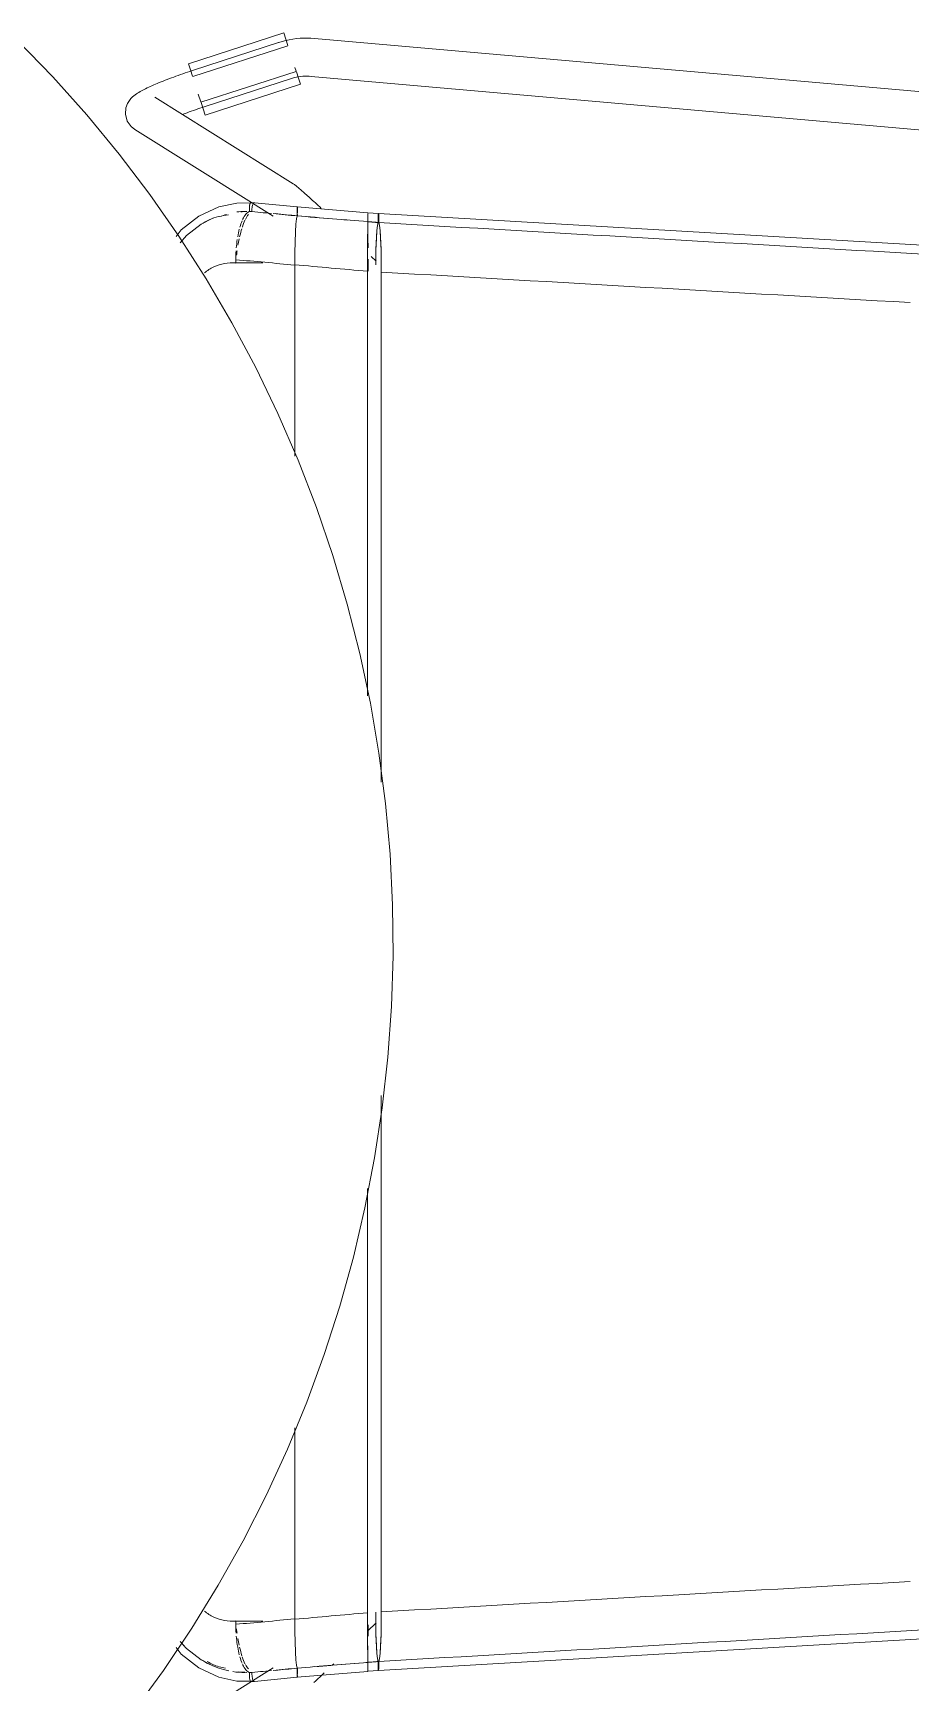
# Model space of a CAD drawing. Header units: millimetres. Extents: x 155927 to 295199, y -4084 to 97293.
# Drawn here: x 227939 to 228215, y 23719 to 24238 of the extents above; entities that cross this region are included whole.
import ezdxf

# ---------------------------------------------------------------- set-up
doc = ezdxf.new("R2010")
doc.units = ezdxf.units.MM
doc.header["$MEASUREMENT"] = 0
doc.layers.add('I-FURN', color=8, linetype='CONTINUOUS', lineweight=9)

msp = doc.modelspace()

# ---------------------------------------------------------------- linework, layer by layer
at = {"layer": 'I-FURN'}
for p, q in [((227988.18, 24228.31), (228018.18, 24238)), ((228018.18, 24238), (228018.81, 24236.04)), ((228018.81, 24236.04), (228019.45, 24234.07)), ((228021.03, 24236.06), (228019.91, 24235.87)), ((228022.17, 24236.21), (228021.03, 24236.06)), ((228023.3, 24236.32), (228022.17, 24236.21)), ((228024.44, 24236.38), (228023.3, 24236.32)), ((228025.58, 24236.39), (228024.44, 24236.38)), ((228026.73, 24236.36), (228025.58, 24236.39)), ((228027.87, 24236.28), (228026.73, 24236.36)), ((228471.19, 24197.33), (228027.87, 24236.28)), ((227945.47, 24224.15), (227934.34, 24235.65)), ((227989.48, 24224.27), (228019.49, 24233.95)), ((228016.54, 24235), (227989.73, 24226.28)), ((228016.59, 24235.01), (228016.54, 24235)), ((228017.69, 24235.34), (228016.59, 24235.01)), ((228018.79, 24235.63), (228017.69, 24235.34)), ((228019.91, 24235.87), (228018.79, 24235.63)), ((227987.07, 24225.4), (227987.8, 24225.64)), ((227987.8, 24225.64), (227988.54, 24225.89)), ((227988.81, 24226.36), (227988.18, 24228.31)), ((227988.54, 24225.89), (227989.28, 24226.14)), ((227989.44, 24224.38), (227988.81, 24226.36)), ((227989.28, 24226.14), (227989.73, 24226.28)), ((228022.09, 24225.88), (227992.09, 24216.2)), ((228021.69, 24227.15), (228022.06, 24225.98)), ((228022.13, 24225.77), (228022.77, 24223.79)), ((227956.13, 24212.22), (227945.47, 24224.15)), ((227974.19, 24220.22), (227974.65, 24220.45)), ((227974.65, 24220.45), (227975.12, 24220.68)), ((227975.12, 24220.68), (227975.62, 24220.91)), ((227975.62, 24220.91), (227976.13, 24221.15)), ((227976.13, 24221.15), (227976.65, 24221.39)), ((227976.65, 24221.39), (227977.2, 24221.63)), ((227977.2, 24221.63), (227977.76, 24221.87)), ((227977.76, 24221.87), (227978.34, 24222.11)), ((227978.34, 24222.11), (227978.93, 24222.36)), ((227978.93, 24222.36), (227979.54, 24222.61)), ((227979.54, 24222.61), (227980.17, 24222.86)), ((227980.17, 24222.86), (227980.81, 24223.11)), ((227980.81, 24223.11), (227981.46, 24223.37)), ((227981.46, 24223.37), (227982.13, 24223.62)), ((227982.13, 24223.62), (227982.81, 24223.88)), ((227982.81, 24223.88), (227983.49, 24224.13)), ((227983.49, 24224.13), (227984.19, 24224.38)), ((227984.19, 24224.38), (227984.9, 24224.64)), ((227984.9, 24224.64), (227985.62, 24224.89)), ((227985.62, 24224.89), (227986.34, 24225.14)), ((227986.34, 24225.14), (227987.07, 24225.4)), ((227993.39, 24212.15), (228023.4, 24221.84)), ((227993.44, 24214.87), (228020.25, 24223.58)), ((228020.25, 24223.58), (228020.89, 24223.78)), ((228020.89, 24223.78), (228021.53, 24223.94)), ((228021.53, 24223.94), (228022.17, 24224.08)), ((228022.17, 24224.08), (228022.83, 24224.2)), ((228022.77, 24223.79), (228023.4, 24221.84)), ((228022.83, 24224.2), (228023.48, 24224.29)), ((228023.48, 24224.29), (228024.14, 24224.35)), ((228024.14, 24224.35), (228024.8, 24224.38)), ((228024.8, 24224.38), (228025.46, 24224.39)), ((228025.46, 24224.39), (228026.13, 24224.38)), ((228026.13, 24224.38), (228026.79, 24224.33)), ((228026.79, 24224.33), (228026.82, 24224.33)), ((228026.82, 24224.33), (228451.32, 24187.03)), ((227968.45, 24214.45), (227968.97, 24215.83)), ((227968.97, 24215.83), (227969.54, 24216.75)), ((227969.54, 24216.75), (227970.05, 24217.37)), ((227970.05, 24217.37), (227970.52, 24217.84)), ((227970.52, 24217.84), (227970.95, 24218.21)), ((227970.95, 24218.21), (227971.35, 24218.52)), ((227971.35, 24218.52), (227971.74, 24218.8)), ((227971.74, 24218.8), (227972.13, 24219.05)), ((227972.13, 24219.05), (227972.52, 24219.3)), ((227972.52, 24219.3), (227972.92, 24219.53)), ((227972.92, 24219.53), (227973.33, 24219.76)), ((227973.33, 24219.76), (227973.75, 24219.99)), ((227973.75, 24219.99), (227974.19, 24220.22)), ((228021.16, 24190.49), (227977.58, 24217.79)), ((227991.25, 24218.77), (227992.06, 24216.29)), ((227992.76, 24214.11), (227992.13, 24216.08)), ((227966.31, 24199.88), (227956.13, 24212.22)), ((227968.27, 24212.48), (227968.45, 24214.45)), ((227968.86, 24210.25), (227968.27, 24212.48)), ((227970.08, 24208.52), (227968.86, 24210.25)), ((227986.46, 24212.43), (227987.09, 24212.66)), ((227987.09, 24212.66), (227987.72, 24212.9)), ((227987.72, 24212.9), (227988.37, 24213.13)), ((227988.37, 24213.13), (227989.03, 24213.37)), ((227989.03, 24213.37), (227989.69, 24213.61)), ((227989.69, 24213.61), (227990.37, 24213.84)), ((227990.37, 24213.84), (227991.05, 24214.07)), ((227991.05, 24214.07), (227991.73, 24214.31)), ((227991.73, 24214.31), (227992.42, 24214.54)), ((227992.42, 24214.54), (227993.11, 24214.76)), ((227993.39, 24212.15), (227992.76, 24214.11)), ((227993.11, 24214.76), (227993.44, 24214.87)), ((227970.08, 24208.52), (227971.21, 24207.63)), ((227971.21, 24207.63), (228007.97, 24184.59)), ((227975.98, 24187.13), (227966.31, 24199.88)), ((228021.16, 24190.49), (228021.49, 24190.27)), ((228021.49, 24190.27), (228021.74, 24190.09)), ((228021.74, 24190.09), (228021.97, 24189.92)), ((228021.97, 24189.92), (228022.19, 24189.74)), ((228022.19, 24189.74), (228022.42, 24189.56)), ((228022.42, 24189.56), (228022.65, 24189.37)), ((228022.65, 24189.37), (228022.89, 24189.17)), ((228022.89, 24189.17), (228023.14, 24188.96)), ((227985.13, 24174.01), (227975.98, 24187.13)), ((227997.72, 24183.24), (228003.37, 24184.45)), ((228003.37, 24184.45), (228008.83, 24184.54)), ((228022.43, 24183.24), (228007.94, 24184.66)), ((228008.34, 24184.36), (228014.79, 24180.32)), ((228023.14, 24188.96), (228023.41, 24188.73)), ((228023.41, 24188.73), (228023.69, 24188.49)), ((228023.69, 24188.49), (228023.98, 24188.23)), ((228023.98, 24188.23), (228024.29, 24187.96)), ((228024.29, 24187.96), (228024.61, 24187.67)), ((228024.61, 24187.67), (228024.95, 24187.37)), ((228024.95, 24187.37), (228025.3, 24187.05)), ((228025.3, 24187.05), (228025.67, 24186.72)), ((228025.67, 24186.72), (228026.04, 24186.38)), ((228026.04, 24186.38), (228026.43, 24186.02)), ((228026.43, 24186.02), (228026.84, 24185.65)), ((228026.84, 24185.65), (228027.25, 24185.27)), ((228027.25, 24185.27), (228027.67, 24184.88)), ((228027.67, 24184.88), (228028.11, 24184.48)), ((228028.11, 24184.48), (228028.55, 24184.07)), ((228028.55, 24184.07), (228029.01, 24183.64)), ((227985.88, 24176), (227991.41, 24180.34)), ((227991.41, 24180.34), (227997.72, 24183.24)), ((227992.12, 24177.76), (227995.8, 24179.67)), ((228021.97, 24177.78), (228022.14, 24179.5)), ((228022.14, 24179.5), (228021.97, 24177.76)), ((228022.14, 24179.5), (228022.34, 24180.39)), ((228022.34, 24180.39), (228022.14, 24179.5)), ((228022.34, 24182.3), (228022.33, 24181.85)), ((228022.33, 24181.84), (228022.34, 24182.3)), ((228022.33, 24181.85), (228022.33, 24181.36)), ((228022.33, 24181.35), (228022.33, 24181.84)), ((228022.33, 24181.36), (228022.33, 24180.86)), ((228022.33, 24180.86), (228022.33, 24181.35)), ((228022.33, 24180.86), (228022.34, 24180.39)), ((228022.34, 24180.39), (228022.33, 24180.86)), ((228022.36, 24182.69), (228022.34, 24182.3)), ((228022.34, 24182.3), (228022.36, 24182.68)), ((228022.38, 24182.98), (228022.36, 24182.69)), ((228022.36, 24182.68), (228022.38, 24182.98)), ((228022.4, 24183.17), (228022.38, 24182.98)), ((228022.4, 24183.17), (228022.43, 24183.24)), ((228022.43, 24183.24), (228022.4, 24183.17)), ((228044.63, 24181.41), (228022.43, 24183.24)), ((228022.46, 24183.18), (228022.43, 24183.24)), ((228022.43, 24183.24), (228022.46, 24183.17)), ((228022.48, 24182.99), (228022.46, 24183.18)), ((228022.46, 24183.17), (228022.48, 24182.99)), ((228022.5, 24182.7), (228022.48, 24182.99)), ((228022.48, 24182.99), (228022.5, 24182.69)), ((228022.52, 24182.31), (228022.5, 24182.7)), ((228022.5, 24182.69), (228022.52, 24182.31)), ((228022.53, 24181.86), (228022.52, 24182.31)), ((228022.52, 24182.31), (228022.53, 24181.86)), ((228022.52, 24180.4), (228022.53, 24180.87)), ((228022.53, 24180.87), (228022.52, 24180.4)), ((228022.53, 24181.37), (228022.53, 24181.86)), ((228022.53, 24181.86), (228022.53, 24181.37)), ((228029.01, 24183.64), (228029.47, 24183.21)), ((228029.47, 24183.21), (228029.94, 24182.77)), ((228044.63, 24180.87), (228044.62, 24180.48)), ((228044.62, 24180.48), (228044.63, 24180.86)), ((228044.62, 24180.03), (228044.62, 24180.48)), ((228044.62, 24180.48), (228044.62, 24180.03)), ((228044.62, 24179.54), (228044.62, 24180.03)), ((228044.62, 24180.03), (228044.62, 24179.54)), ((228044.62, 24179.04), (228044.62, 24179.54)), ((228044.62, 24179.54), (228044.62, 24179.05)), ((228044.62, 24179.05), (228044.62, 24178.57)), ((228044.62, 24178.57), (228044.62, 24179.04)), ((228044.63, 24181.41), (228047.99, 24181.14)), ((228044.63, 24181.34), (228044.63, 24181.41)), ((228044.63, 24181.41), (228044.63, 24181.34)), ((228044.63, 24181.35), (228044.63, 24181.41)), ((228044.63, 24181.41), (228044.63, 24181.35)), ((228044.63, 24180.86), (228044.63, 24181.16)), ((228044.63, 24181.16), (228044.63, 24180.87)), ((228044.64, 24180.86), (228044.64, 24180.47)), ((228044.64, 24180.48), (228044.64, 24180.86)), ((228044.64, 24180.03), (228044.64, 24180.48)), ((228044.64, 24180.47), (228044.64, 24180.02)), ((228044.64, 24179.54), (228044.64, 24180.03)), ((228044.64, 24180.02), (228044.64, 24179.53)), ((228044.64, 24179.04), (228044.64, 24179.54)), ((228044.64, 24179.53), (228044.64, 24179.04)), ((228044.64, 24179.04), (228044.64, 24178.57)), ((228044.64, 24178.57), (228044.64, 24179.04)), ((228047.89, 24180.2), (228047.88, 24179.75)), ((228047.88, 24179.75), (228047.88, 24179.26)), ((228047.88, 24179.26), (228047.88, 24178.76)), ((228047.91, 24180.59), (228047.89, 24180.2)), ((228047.94, 24180.88), (228047.91, 24180.59)), ((228047.96, 24181.07), (228047.94, 24180.88)), ((228047.99, 24181.14), (228047.96, 24181.07)), ((228379.9, 24161.85), (228047.99, 24181.14)), ((228048.02, 24181.07), (228047.99, 24181.14)), ((228048.04, 24180.88), (228048.02, 24181.07)), ((228048.07, 24180.59), (228048.04, 24180.88)), ((228048.08, 24180.21), (228048.07, 24180.59)), ((228048.1, 24179.76), (228048.08, 24180.21)), ((228048.1, 24179.27), (228048.1, 24179.76)), ((228048.1, 24178.77), (228048.1, 24179.27)), ((227984.24, 24173.95), (227985.88, 24176)), ((227993.76, 24160.54), (227985.13, 24174.01)), ((227985.58, 24171.92), (227987.54, 24174.27)), ((227987.54, 24174.27), (227992.12, 24177.76)), ((228021.7, 24172.25), (228021.81, 24175.29)), ((228021.81, 24175.28), (228021.7, 24172.19)), ((228021.97, 24177.76), (228021.81, 24175.28)), ((228021.82, 24175.33), (228021.97, 24177.77)), ((228044.58, 24173.44), (228044.59, 24175.94)), ((228044.59, 24175.94), (228044.58, 24173.44)), ((228044.61, 24177.69), (228044.59, 24175.94)), ((228044.59, 24175.94), (228044.61, 24177.68)), ((228044.61, 24177.68), (228044.62, 24178.57)), ((228044.62, 24178.57), (228044.61, 24177.69)), ((228044.65, 24177.67), (228044.67, 24175.92)), ((228044.67, 24175.92), (228044.65, 24177.67)), ((228044.67, 24175.92), (228044.68, 24173.42)), ((228044.68, 24173.42), (228044.67, 24175.92)), ((228047.49, 24175.64), (228047.33, 24173.15)), ((228047.68, 24177.39), (228047.49, 24175.64)), ((228047.89, 24178.3), (228047.68, 24177.39)), ((228047.88, 24178.76), (228047.89, 24178.3)), ((228048.09, 24178.3), (228048.1, 24178.77)), ((228048.3, 24177.41), (228048.09, 24178.3)), ((228048.49, 24175.66), (228048.3, 24177.41)), ((228048.66, 24173.16), (228048.49, 24175.66)), ((228021.63, 24168.65), (228021.6, 24164.89)), ((228021.6, 24165.01), (228021.63, 24168.65)), ((228021.63, 24168.75), (228021.7, 24172.19)), ((228021.7, 24172.19), (228021.63, 24168.75)), ((228044.58, 24173.44), (228044.57, 24170.3)), ((228044.57, 24170.3), (228044.58, 24173.43)), ((228044.57, 24166.74), (228044.57, 24170.3)), ((228044.57, 24170.3), (228044.57, 24166.74)), ((228044.68, 24173.42), (228044.69, 24170.29)), ((228044.69, 24170.3), (228044.68, 24173.42)), ((228047.2, 24170.03), (228047.12, 24166.48)), ((228047.33, 24173.15), (228047.2, 24170.03)), ((228048.78, 24170.03), (228048.66, 24173.16)), ((228048.86, 24166.47), (228048.78, 24170.03)), ((228011.56, 24165.6), (228001.81, 24165.6)), ((228003.05, 24165.54), (228003.05, 24166.59)), ((228021.6, 24164.98), (228021.6, 24165.01)), ((228021.6, 24164.89), (228021.6, 24104.77)), ((228021.6, 24104.77), (228021.6, 24164.89)), ((228044.57, 24166.74), (228044.57, 24162.95)), ((228044.57, 24162.95), (228044.57, 24166.73)), ((228044.69, 24166.74), (228044.69, 24162.96)), ((228044.69, 24162.96), (228044.69, 24166.74)), ((228047.24, 24166.17), (228045.71, 24167.65)), ((228047.12, 24166.48), (228047.11, 24165)), ((228048.88, 24162.68), (228048.86, 24166.47)), ((228001.83, 24146.73), (227993.76, 24160.54)), ((228044.57, 24029.22), (228044.57, 24162.95)), ((228044.57, 24162.95), (228044.57, 24029.22)), ((228048.88, 24002.11), (228048.88, 24162.68)), ((228048.88, 24162.68), (228048.88, 24002.11)), ((228009.35, 24132.6), (228001.83, 24146.73)), ((228016.3, 24118.19), (228009.35, 24132.6)), ((228022.66, 24103.51), (228016.3, 24118.19)), ((228028.44, 24088.59), (228022.66, 24103.51)), ((228033.61, 24073.45), (228028.44, 24088.59)), ((228038.17, 24058.12), (228033.61, 24073.45)), ((228042.12, 24042.61), (228038.17, 24058.12)), ((228045.44, 24026.96), (228042.12, 24042.61)), ((228048.14, 24011.19), (228045.44, 24026.96)), ((228050.2, 23995.33), (228048.14, 24011.19)), ((228051.62, 23979.39), (228050.2, 23995.33)), ((228052.41, 23963.41), (228051.62, 23979.39)), ((228052.56, 23947.41), (228052.41, 23963.41)), ((228052.06, 23931.42), (228052.56, 23947.41)), ((228050.93, 23915.46), (228052.06, 23931.42)), ((228049.16, 23899.56), (228050.93, 23915.46)), ((228046.76, 23883.75), (228049.16, 23899.56)), ((228048.88, 23740.78), (228048.88, 23903.38)), ((228048.88, 23903.38), (228048.88, 23740.78)), ((228043.73, 23868.04), (228046.76, 23883.75)), ((228044.57, 23740.52), (228044.57, 23874.15)), ((228044.57, 23874.15), (228044.57, 23740.52)), ((228040.07, 23852.46), (228043.73, 23868.04)), ((228035.79, 23837.05), (228040.07, 23852.46)), ((228030.89, 23821.81), (228035.79, 23837.05)), ((228025.4, 23806.79), (228030.89, 23821.81)), ((228019.3, 23792), (228025.4, 23806.79)), ((228021.6, 23798.69), (228021.6, 23738.57)), ((228021.6, 23738.57), (228021.6, 23798.69)), ((228012.62, 23777.46), (228019.3, 23792)), ((228005.36, 23763.2), (228012.62, 23777.46)), ((227997.54, 23749.24), (228005.36, 23763.2)), ((227989.17, 23735.61), (227997.54, 23749.24)), ((228001.81, 23737.87), (228011.56, 23737.87)), ((228003.05, 23736.88), (228003.05, 23737.92)), ((228021.6, 23738.57), (228021.63, 23734.81)), ((228021.63, 23734.81), (228021.6, 23738.45)), ((228044.57, 23736.73), (228044.57, 23740.52)), ((228044.57, 23740.52), (228044.57, 23736.73)), ((228047.1, 23740.67), (228047.12, 23736.99)), ((228379.9, 23741.61), (228047.99, 23722.33)), ((228048.86, 23737), (228048.88, 23740.78)), ((227980.26, 23722.32), (227989.17, 23735.61)), ((228021.7, 23731.28), (228021.63, 23734.72)), ((228021.63, 23734.71), (228021.7, 23731.28)), ((228044.57, 23734.72), (228047.24, 23737.29)), ((228044.57, 23733.16), (228044.57, 23736.73)), ((228044.57, 23736.73), (228044.57, 23733.16)), ((228044.58, 23730.03), (228044.57, 23733.16)), ((228044.57, 23733.16), (228044.58, 23730.03)), ((228044.69, 23736.73), (228044.69, 23733.17)), ((228044.69, 23733.17), (228044.69, 23736.72)), ((228047.12, 23736.99), (228047.2, 23733.44)), ((228047.2, 23733.44), (228047.33, 23730.32)), ((228048.66, 23730.3), (228048.78, 23733.43)), ((228048.78, 23733.43), (228048.86, 23737)), ((227984.24, 23729.52), (227985.88, 23727.46)), ((227985.88, 23727.46), (227991.41, 23723.13)), ((227986.42, 23730.54), (227987.54, 23729.2)), ((227987.54, 23729.2), (227992.12, 23725.7)), ((228021.7, 23731.28), (228021.81, 23728.18)), ((228021.81, 23728.18), (228021.7, 23731.21)), ((228021.81, 23728.18), (228021.97, 23725.7)), ((228021.97, 23725.7), (228021.82, 23728.14)), ((228044.59, 23727.53), (228044.58, 23730.03)), ((228044.58, 23730.03), (228044.59, 23727.52)), ((228044.59, 23727.52), (228044.61, 23725.78)), ((228044.61, 23725.78), (228044.59, 23727.52)), ((228044.67, 23727.55), (228044.65, 23725.8)), ((228044.65, 23725.79), (228044.67, 23727.54)), ((228044.68, 23730.05), (228044.67, 23727.55)), ((228044.67, 23727.54), (228044.68, 23730.04)), ((228047.33, 23730.32), (228047.49, 23727.82)), ((228047.49, 23727.82), (228047.68, 23726.07)), ((228048.3, 23726.05), (228048.49, 23727.8)), ((228048.49, 23727.8), (228048.66, 23730.3)), ((227970.82, 23709.4), (227980.26, 23722.32)), ((227991.41, 23723.13), (227997.72, 23720.23)), ((227992.12, 23725.7), (227995.8, 23723.79)), ((228014.79, 23723.14), (228008.34, 23719.11)), ((228021.97, 23725.7), (228022.14, 23723.97)), ((228022.14, 23723.96), (228021.97, 23725.68)), ((228022.14, 23723.97), (228022.34, 23723.07)), ((228022.34, 23723.08), (228022.14, 23723.96)), ((228022.33, 23722.61), (228022.34, 23723.08)), ((228022.34, 23723.07), (228022.33, 23722.6)), ((228022.33, 23722.11), (228022.33, 23722.61)), ((228022.33, 23722.6), (228022.33, 23722.11)), ((228022.33, 23722.11), (228022.33, 23721.61)), ((228022.33, 23721.62), (228022.33, 23722.11)), ((228044.63, 23722.05), (228022.43, 23720.23)), ((228022.53, 23722.59), (228022.52, 23723.06)), ((228022.52, 23723.06), (228022.53, 23722.59)), ((228022.53, 23722.09), (228022.53, 23722.59)), ((228022.53, 23722.59), (228022.53, 23722.1)), ((228022.53, 23722.1), (228022.53, 23721.6)), ((228022.53, 23721.6), (228022.53, 23722.09)), ((228033.39, 23723.96), (228033.89, 23724.44)), ((228044.62, 23724.89), (228044.61, 23725.78)), ((228044.61, 23725.78), (228044.62, 23724.89)), ((228044.62, 23724.42), (228044.62, 23724.89)), ((228044.62, 23724.89), (228044.62, 23724.42)), ((228044.62, 23723.93), (228044.62, 23724.42)), ((228044.62, 23724.42), (228044.62, 23723.92)), ((228044.62, 23723.44), (228044.62, 23723.93)), ((228044.62, 23723.92), (228044.62, 23723.43)), ((228044.62, 23722.98), (228044.62, 23723.44)), ((228044.62, 23723.43), (228044.62, 23722.98)), ((228044.63, 23722.6), (228044.62, 23722.98)), ((228044.62, 23722.98), (228044.63, 23722.6)), ((228044.64, 23722.61), (228044.63, 23722.31)), ((228044.63, 23722.31), (228044.63, 23722.6)), ((228044.63, 23722.6), (228044.63, 23722.31)), ((228044.63, 23722.31), (228044.64, 23722.6)), ((228044.63, 23722.06), (228047.99, 23722.32)), ((228044.63, 23722.31), (228044.63, 23722.12)), ((228044.63, 23722.12), (228044.63, 23722.31)), ((228044.63, 23722.31), (228044.63, 23722.12)), ((228044.63, 23722.12), (228044.63, 23722.31)), ((228044.63, 23722.12), (228044.63, 23722.06)), ((228044.63, 23722.06), (228044.63, 23722.12)), ((228044.63, 23722.12), (228044.63, 23722.05)), ((228044.63, 23722.05), (228044.63, 23722.12)), ((228044.64, 23724.9), (228044.64, 23724.43)), ((228044.64, 23724.43), (228044.64, 23724.9)), ((228044.64, 23724.43), (228044.64, 23723.93)), ((228044.64, 23723.93), (228044.64, 23724.43)), ((228044.64, 23723.93), (228044.64, 23723.44)), ((228044.64, 23723.44), (228044.64, 23723.93)), ((228044.64, 23723.44), (228044.64, 23722.99)), ((228044.64, 23722.99), (228044.64, 23723.44)), ((228044.64, 23722.99), (228044.64, 23722.61)), ((228044.64, 23722.6), (228044.64, 23722.99)), ((228047.68, 23726.07), (228047.89, 23725.17)), ((228047.89, 23725.17), (228047.88, 23724.7)), ((228047.88, 23724.7), (228047.88, 23724.2)), ((228047.88, 23724.2), (228047.88, 23723.71)), ((228047.88, 23723.71), (228047.89, 23723.26)), ((228047.89, 23723.26), (228047.91, 23722.88)), ((228047.91, 23722.88), (228047.94, 23722.59)), ((228047.94, 23722.59), (228047.96, 23722.4)), ((228047.96, 23722.4), (228047.99, 23722.33)), ((228047.99, 23722.33), (228048.02, 23722.39)), ((228048.02, 23722.39), (228048.04, 23722.58)), ((228048.04, 23722.58), (228048.07, 23722.87)), ((228048.07, 23722.87), (228048.08, 23723.25)), ((228048.08, 23723.25), (228048.1, 23723.71)), ((228048.09, 23725.16), (228048.3, 23726.05)), ((228048.1, 23724.69), (228048.09, 23725.16)), ((228048.1, 23724.2), (228048.1, 23724.69)), ((228048.1, 23723.71), (228048.1, 23724.2)), ((228007.97, 23718.87), (227971.21, 23695.84)), ((227997.72, 23720.23), (228003.37, 23719.01)), ((228003.37, 23719.01), (228008.83, 23718.92)), ((228022.43, 23720.22), (228007.94, 23718.8)), ((228022.34, 23721.17), (228022.33, 23721.62)), ((228022.33, 23721.61), (228022.34, 23721.16)), ((228022.36, 23720.78), (228022.34, 23721.17)), ((228022.34, 23721.16), (228022.36, 23720.78)), ((228022.36, 23720.78), (228022.38, 23720.48)), ((228022.38, 23720.49), (228022.36, 23720.78)), ((228022.38, 23720.48), (228022.4, 23720.29)), ((228022.43, 23720.23), (228022.4, 23720.3)), ((228022.4, 23720.29), (228022.43, 23720.22)), ((228022.43, 23720.22), (228022.46, 23720.29)), ((228022.46, 23720.29), (228022.43, 23720.23)), ((228022.46, 23720.29), (228022.48, 23720.48)), ((228022.48, 23720.48), (228022.46, 23720.29)), ((228022.48, 23720.48), (228022.5, 23720.77)), ((228022.5, 23720.77), (228022.48, 23720.48)), ((228022.52, 23721.15), (228022.53, 23721.6)), ((228022.53, 23721.6), (228022.52, 23721.15)), ((228027.67, 23718.58), (228028.11, 23718.99)), ((228028.11, 23718.99), (228028.55, 23719.4)), ((228028.55, 23719.4), (228029.01, 23719.82)), ((228029.01, 23719.82), (228029.47, 23720.25)), ((228029.47, 23720.25), (228029.94, 23720.69)), ((228029.94, 23720.69), (228030.42, 23721.14)), ((228030.42, 23721.14), (228030.9, 23721.6))]:
    msp.add_line(p, q, dxfattribs=at)
for points, knots in [([(228007.38, 24181.83), (228007.36, 24181.97), (228007.33, 24182.25), (228007.31, 24182.68), (228007.33, 24183.05), (228007.35, 24183.34), (228007.38, 24183.61), (228007.43, 24183.86), (228007.49, 24184.09), (228007.56, 24184.28), (228007.66, 24184.48), (228007.75, 24184.58), (228007.79, 24184.61)], [0, 0, 0, 0, 0.0555556, 0.1111111, 0.1666667, 0.1944444, 0.2222222, 0.2777778, 0.3055556, 0.3333333, 0.3888889, 0.4444444, 0.4444444, 0.4444444, 0.4444444]), ([(227992.14, 24177.76), (227992.96, 24178.27), (227995.68, 24179.85), (227998.67, 24180.45), (228000.77, 24180.73)], [-0.4024189, -0.4024189, -0.4024189, -0.4024189, -0.3333333, -0.1789981, -0.1789981, -0.1789981, -0.1789981]), ([(228047.99, 24181.14), (228048.01, 24181.14), (228048.04, 24181), (228048.07, 24180.61), (228048.09, 24180.23), (228048.1, 24179.77), (228048.1, 24179.27), (228048.1, 24178.77), (228048.09, 24178.45), (228048.09, 24178.3)], [-0.498493, -0.498493, -0.498493, -0.498493, -0.375, -0.3125, -0.25, -0.1875, -0.125, -0.0625, 0, 0, 0, 0]), ([(228047.11, 24165), (228047.12, 24166.75), (228047.18, 24169.69), (228047.32, 24173.26), (228047.54, 24176.61), (228047.75, 24178.01), (228047.89, 24178.3)], [-0.8993544, -0.8993544, -0.8993544, -0.8993544, -0.6666667, -0.5, -0.3333333, 0, 0, 0, 0]), ([(228048.09, 24178.3), (228048.23, 24178.03), (228048.44, 24176.64), (228048.66, 24173.28), (228048.79, 24170.11), (228048.87, 24166.51), (228048.88, 24163.96), (228048.88, 24162.68)], [-1, -1, -1, -1, -0.666667, -0.5, -0.333333, -0.166667, 0, 0, 0, 0]), ([(227993.16, 24162.43), (227994.06, 24163.2), (227997.06, 24165.13), (228000.66, 24165.76), (228003.05, 24165.54)], [0.5, 0.5, 0.5, 0.5, 0.6666667, 1, 1, 1, 1]), ([(228003.05, 23737.92), (228000.66, 23737.71), (227997.06, 23738.34), (227994.06, 23740.27), (227993.16, 23741.03)], [0, 0, 0, 0, 0.3333333, 0.5, 0.5, 0.5, 0.5]), ([(228047.89, 23725.17), (228047.75, 23725.46), (228047.54, 23726.85), (228047.32, 23730.2), (228047.19, 23733.36), (228047.12, 23736.92), (228047.1, 23739.43), (228047.1, 23740.67)], [-1, -1, -1, -1, -0.6666667, -0.5, -0.3333333, -0.1666667, -0.003964, -0.003964, -0.003964, -0.003964]), ([(228048.88, 23740.78), (228048.88, 23739.51), (228048.87, 23736.96), (228048.79, 23733.35), (228048.66, 23730.19), (228048.44, 23726.83), (228048.23, 23725.44), (228048.09, 23725.16)], [-1, -1, -1, -1, -0.833333, -0.666667, -0.5, -0.333333, 0, 0, 0, 0]), ([(228004.15, 23727.29), (228003.96, 23728.03), (228003.75, 23729.1), (228003.55, 23730.22), (228003.51, 23730.51)], [0.5392675, 0.5392675, 0.5392675, 0.5392675, 0.6666667, 0.7083505, 0.7083505, 0.7083505, 0.7083505]), ([(228000.81, 23722.22), (227998.69, 23722.66), (227995.61, 23723.67), (227992.85, 23725.3), (227991.98, 23725.89)], [0.1763318, 0.1763318, 0.1763318, 0.1763318, 0.3333333, 0.408557, 0.408557, 0.408557, 0.408557]), ([(227994.04, 23725.17), (227994.63, 23724.83), (227996.48, 23723.81), (227998.46, 23723.31), (227999.83, 23723.08)], [0.6175454, 0.6175454, 0.6175454, 0.6175454, 0.6666667, 0.7702374, 0.7702374, 0.7702374, 0.7702374]), ([(228028.63, 23723.57), (228030.28, 23723.71), (228035.61, 23724.15), (228040.95, 23724.59), (228044.64, 23724.9)], [0.2766114, 0.2766114, 0.2766114, 0.2766114, 0.5, 1, 1, 1, 1]), ([(228047.99, 23722.32), (228047.97, 23722.32), (228047.94, 23722.46), (228047.91, 23722.86), (228047.89, 23723.25), (228047.88, 23723.7), (228047.88, 23724.2), (228047.88, 23724.7), (228047.89, 23725.02), (228047.89, 23725.17)], [-0.5, -0.5, -0.5, -0.5, -0.375, -0.3125, -0.25, -0.1875, -0.125, -0.0625, 0, 0, 0, 0]), ([(228048.09, 23725.16), (228048.1, 23724.94), (228048.1, 23724.45), (228048.1, 23723.81), (228048.09, 23723.35), (228048.07, 23722.94), (228048.04, 23722.49), (228048.01, 23722.32), (228047.99, 23722.32)], [-1, -1, -1, -1, -0.90625, -0.8125, -0.765625, -0.71875, -0.625, -0.501507, -0.501507, -0.501507, -0.501507]), ([(228007.79, 23718.85), (228007.77, 23718.87), (228007.72, 23718.91), (228007.64, 23719.02), (228007.55, 23719.21), (228007.44, 23719.53), (228007.37, 23719.93), (228007.33, 23720.28), (228007.32, 23720.66), (228007.32, 23721.1), (228007.36, 23721.46), (228007.38, 23721.64)], [0.5555556, 0.5555556, 0.5555556, 0.5555556, 0.5833333, 0.6180556, 0.6527778, 0.7222222, 0.7916667, 0.8263889, 0.8611111, 0.9305556, 1, 1, 1, 1]), ([(228008.12, 23721.74), (228008.1, 23721.52), (228008.11, 23721.03), (228008.2, 23720.28), (228008.35, 23719.61), (228008.52, 23719.18), (228008.64, 23719.03), (228008.69, 23718.99)], [-1, -1, -1, -1, -0.90625, -0.8125, -0.71875, -0.625, -0.5625, -0.5625, -0.5625, -0.5625])]:
    msp.add_open_spline(points, degree=3, knots=knots, dxfattribs=at)
for points in [[(228008.69, 24184.48), (228008.64, 24184.44), (228008.55, 24184.32), (228008.42, 24184.02), (228008.3, 24183.63), (228008.2, 24183.18), (228008.14, 24182.69), (228008.11, 24182.19), (228008.11, 24181.87), (228008.12, 24181.72)], [(228000.14, 24180.86), (227999.41, 24180.66), (227998.69, 24180.42), (227997.99, 24180.16)], [(228003.39, 24181.65), (228004.2, 24181.74), (228005.03, 24181.75), (228005.85, 24181.74)], [(228004.33, 24176.85), (228004.54, 24177.58), (228004.77, 24178.21), (228005.02, 24178.81)], [(228006.55, 24181.79), (228005.9, 24181.78), (228005.25, 24181.74), (228004.61, 24181.68)], [(228005.95, 24179), (228005.66, 24178.36), (228005.38, 24177.62), (228005.12, 24176.8)], [(228005.21, 24179.28), (228005.54, 24179.97), (228006.24, 24181.12), (228006.99, 24181.68), (228007.38, 24181.83)], [(228007.03, 24180.82), (228006.7, 24180.41), (228006.38, 24179.89), (228006.07, 24179.25)], [(228014.28, 24181.16), (228011.96, 24181.38), (228009.66, 24181.6), (228007.38, 24181.83)], [(228022.34, 24180.39), (228019.81, 24180.63), (228017.29, 24180.87), (228014.8, 24181.11)], [(228022.52, 24180.4), (228020.15, 24180.64), (228017.78, 24180.87), (228015.44, 24181.11)], [(228022.34, 24180.39), (228026.05, 24180.08), (228033.47, 24179.48), (228040.9, 24178.88), (228044.62, 24178.57)], [(228022.52, 24180.4), (228026.17, 24180.1), (228029.82, 24179.8), (228033.47, 24179.49)], [(228037.08, 24179.19), (228037.49, 24179.16), (228037.9, 24179.13), (228038.32, 24179.09)], [(228047.89, 24178.3), (228047.87, 24178.89), (228047.88, 24180.4), (228047.95, 24181.14), (228047.99, 24181.14)], [(228003.65, 24173.8), (228003.79, 24174.64), (228003.96, 24175.44), (228004.15, 24176.18)], [(228004.96, 24176.37), (228004.71, 24175.57), (228004.48, 24174.69), (228004.27, 24173.78)], [(228048.09, 24178.3), (228047.51, 24178.35), (228046.36, 24178.44), (228045.2, 24178.53), (228044.62, 24178.57)], [(228047.89, 24178.3), (228047.35, 24178.34), (228046.26, 24178.43), (228045.18, 24178.52), (228044.64, 24178.57)], [(228048.09, 24178.3), (228103.49, 24175.08), (228214.26, 24168.64), (228324.85, 24162.2), (228380.09, 24158.98)], [(228003.05, 24166.59), (228003.06, 24167.54), (228003.09, 24168.47), (228003.15, 24169.38)], [(228003.22, 24170.31), (228003.29, 24171.21), (228003.39, 24172.09), (228003.52, 24172.94)], [(228003.46, 24169.43), (228003.4, 24168.96), (228003.34, 24168.48), (228003.3, 24168)], [(228004.11, 24173.12), (228003.98, 24172.47), (228003.84, 24171.81), (228003.72, 24171.13)], [(228001.53, 24165.59), (228002.04, 24165.61), (228002.54, 24165.59), (228003.05, 24165.54)], [(228021.6, 24164.89), (228018.46, 24165.2), (228012.22, 24165.79), (228006.08, 24166.33), (228003.05, 24166.59)], [(228021.6, 24165.01), (228025.42, 24164.67), (228029.25, 24164.32), (228033.08, 24163.98)], [(228033.08, 24163.98), (228036.9, 24163.64), (228040.73, 24163.29), (228044.57, 24162.95)], [(228048.88, 24162.68), (228104.41, 24159.49), (228159.94, 24156.29), (228215.38, 24153.1)], [(228215.38, 23750.37), (228159.91, 23747.17), (228104.41, 23743.98), (228048.88, 23740.78)], [(228048.09, 23725.16), (228103.49, 23728.38), (228214.26, 23734.82), (228324.85, 23741.26), (228380.09, 23744.48)], [(228003.05, 23737.92), (228002.54, 23737.88), (228002.03, 23737.86), (228001.53, 23737.87)], [(228021.6, 23738.57), (228018.47, 23738.27), (228012.22, 23737.68), (228006.08, 23737.13), (228003.05, 23736.88)], [(228033.08, 23739.49), (228029.25, 23739.14), (228025.42, 23738.8), (228021.6, 23738.45)], [(228044.57, 23740.52), (228040.73, 23740.17), (228036.9, 23739.83), (228033.08, 23739.49)], [(228003.15, 23734.09), (228003.09, 23735), (228003.06, 23735.93), (228003.05, 23736.88)], [(228003.52, 23730.52), (228003.39, 23731.37), (228003.28, 23732.25), (228003.21, 23733.16)], [(228003.28, 23735.46), (228003.34, 23734.98), (228003.4, 23734.51), (228003.47, 23734.05)], [(228003.73, 23732.35), (228003.85, 23731.67), (228003.98, 23731.01), (228004.11, 23730.35)], [(227986.72, 23730.14), (227986.31, 23730.57), (227985.92, 23731.02), (227985.53, 23731.48)], [(228004.26, 23729.69), (228004.48, 23728.77), (228004.71, 23727.82), (228004.96, 23726.97)], [(228005.85, 23721.67), (228004.59, 23721.69), (228003.33, 23721.78), (228002.09, 23721.97)], [(228003.87, 23721.87), (228004.76, 23721.76), (228005.66, 23721.74), (228006.56, 23721.74)], [(228005.01, 23724.64), (228004.77, 23725.23), (228004.53, 23725.89), (228004.33, 23726.62)], [(228005.11, 23726.65), (228005.37, 23725.84), (228005.66, 23725.03), (228005.95, 23724.47)], [(228007.38, 23721.64), (228006.99, 23721.78), (228006.24, 23722.35), (228005.54, 23723.49), (228005.21, 23724.19)], [(228006.07, 23724.22), (228006.38, 23723.59), (228006.7, 23723.19), (228007.02, 23722.86)], [(228014.28, 23722.31), (228011.96, 23722.08), (228009.66, 23721.86), (228007.38, 23721.64)], [(228022.34, 23723.07), (228019.81, 23722.84), (228017.29, 23722.6), (228014.8, 23722.36)], [(228022.34, 23723.04), (228020.03, 23722.81), (228017.71, 23722.59), (228015.44, 23722.36)], [(228022.34, 23723.08), (228026.05, 23723.38), (228033.47, 23723.98), (228040.9, 23724.59), (228044.62, 23724.89)], [(228048.09, 23725.16), (228047.51, 23725.12), (228046.36, 23725.03), (228045.2, 23724.94), (228044.62, 23724.89)], [(228047.89, 23725.17), (228047.35, 23725.12), (228046.26, 23725.03), (228045.18, 23724.94), (228044.64, 23724.9)]]:
    msp.add_open_spline(points, degree=3, dxfattribs=at)

doc.saveas('drawing.dxf')
